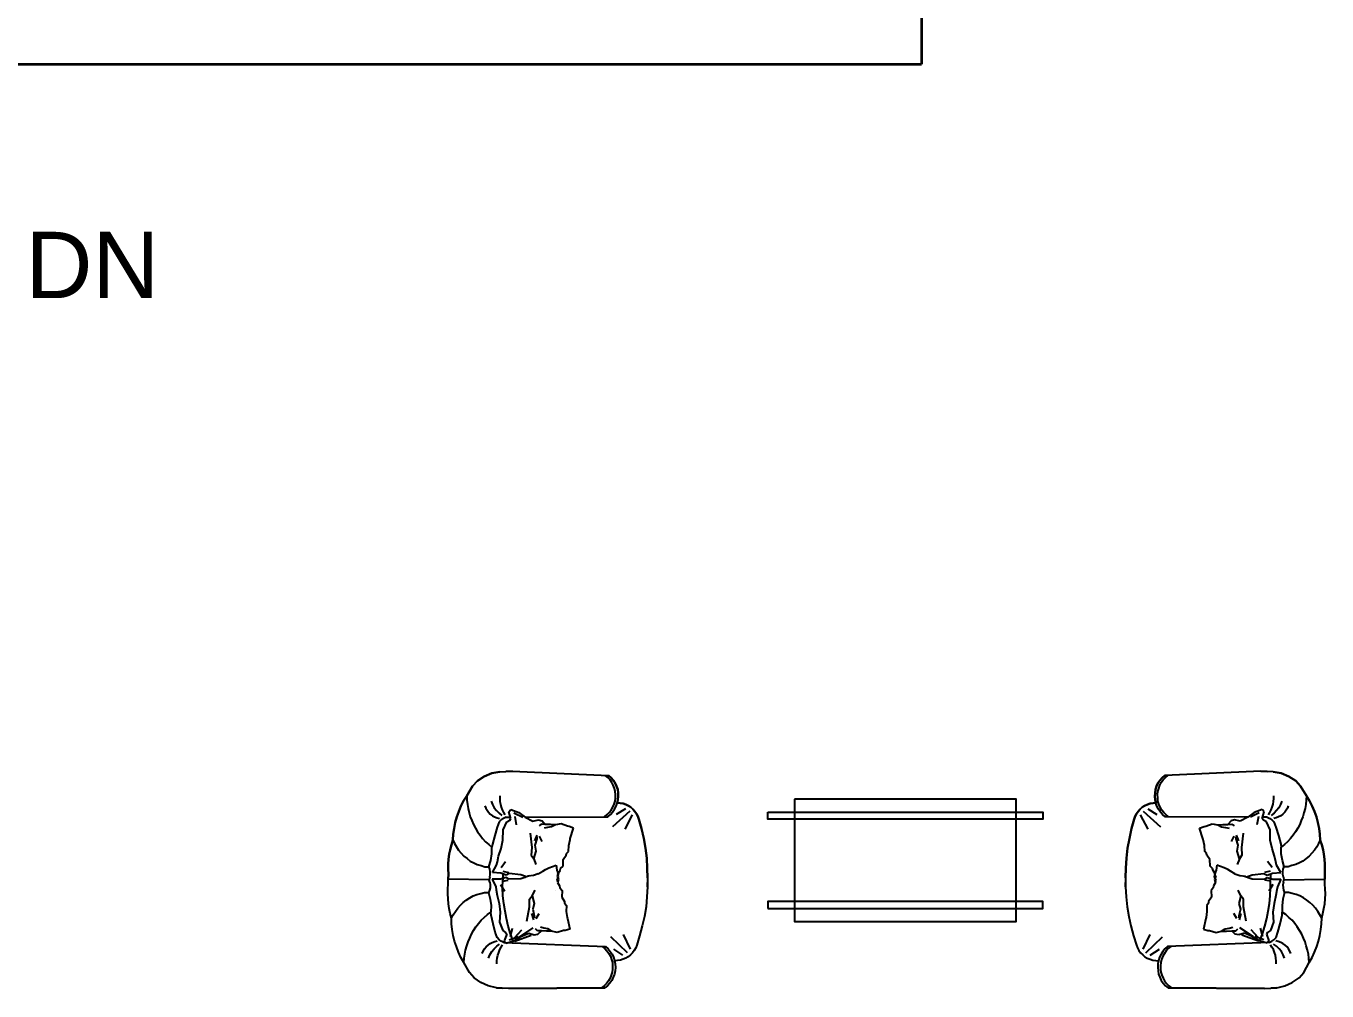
# Model space of a CAD drawing. Header units: inches. Extents: x 132383 to 134532, y 19213 to 20900.
# Drawn here: x 133306.3 to 133463.1, y 20045.9 to 20162.2 of the extents above; entities that cross this region are included whole.
import ezdxf

# ---------------------------------------------------------------- set-up
doc = ezdxf.new("R2010")
doc.units = ezdxf.units.IN
doc.header["$MEASUREMENT"] = 0
doc.layers.add('A-FURNITURE', color=35, linetype='Continuous')
doc.layers.add('A-Text', color=252, linetype='Continuous', lineweight=25)
doc.layers.add('A-Wall', color=13, linetype='Continuous', lineweight=35)
doc.styles.get("Standard").update_dxf_attribs({"font": 'arial.ttf', "height": 12})

# ---------------------------------------------------------------- blocks, each defined once
blk = doc.blocks.new('TABLE')
for points in [[(1.54, 3.2), (1.54, -29.95), (2.39, -29.95), (2.39, 3.2)], [(13.18, 3.2), (13.18, -29.95), (12.32, -29.95), (12.32, 3.2)], [(14.72, 0), (0, 0), (0, -26.73), (14.72, -26.73)]]:
    blk.add_lwpolyline(points, close=True)
blk = doc.blocks.new('1 seat')
for p, q in [((18.15, 15.69), (5.4, 15.34)), ((18.15, 15.69), (5.4, 15.34)), ((19.02, 15.66), (18.15, 15.69)), ((18.15, 15.69), (19.02, 15.66)), ((19.8, 15.6), (19.02, 15.66)), ((19.8, 15.6), (19.02, 15.66)), ((20.86, 15.38), (19.8, 15.6)), ((19.8, 15.6), (20.86, 15.38)), ((4.3, 13.93), (4.14, 13.49)), ((4.14, 13.49), (4.3, 13.93)), ((4.49, 14.34), (4.3, 13.93)), ((4.3, 13.93), (4.49, 14.34)), ((4.74, 14.71), (4.49, 14.34)), ((4.49, 14.34), (4.74, 14.71)), ((4.58, 13.65), (4.74, 14.06)), ((5.05, 15.06), (4.74, 14.71)), ((4.74, 14.71), (5.05, 15.06)), ((4.74, 14.06), (4.93, 14.43)), ((4.93, 14.43), (5.18, 14.77)), ((5.4, 15.34), (5.05, 15.06)), ((5.05, 15.06), (5.4, 15.34)), ((5.18, 14.77), (5.49, 15.09)), ((5.49, 15.09), (5.83, 15.34)), ((21.86, 14.94), (20.86, 15.38)), ((20.86, 15.38), (21.86, 14.94)), ((22.77, 14.34), (21.86, 14.94)), ((21.86, 14.94), (22.77, 14.34)), ((23.39, 13.62), (22.77, 14.34)), ((22.77, 14.34), (23.39, 13.62)), ((4.08, 13.06), (4.05, 12.62)), ((4.05, 12.62), (4.08, 13.06)), ((4.05, 12.62), (4.08, 12.15)), ((4.08, 12.15), (4.05, 12.62)), ((4.14, 13.49), (4.08, 13.06)), ((4.08, 13.06), (4.14, 13.49)), ((4.08, 12.15), (4.17, 11.74)), ((4.17, 11.71), (4.08, 12.15)), ((4.42, 12.84), (4.46, 13.24)), ((4.42, 12.4), (4.42, 12.84)), ((4.45, 11.96), (4.42, 12.4)), ((4.46, 13.24), (4.58, 13.65)), ((19.77, 12.41), (19.77, 12.04)), ((24.14, 12.31), (23.39, 13.62)), ((23.39, 13.62), (24.14, 12.31)), ((24.14, 12.31), (24.11, 11.75)), ((24.55, 11.65), (24.14, 12.31)), ((24.14, 12.31), (24.55, 11.65)), ((1.8, 10.65), (1.58, 10.34)), ((1.58, 10.34), (1.8, 10.65)), ((2.08, 10.93), (1.8, 10.65)), ((1.8, 10.65), (2.08, 10.93)), ((2.36, 11.18), (2.08, 10.93)), ((2.08, 10.93), (2.36, 11.18)), ((2.67, 11.37), (2.36, 11.18)), ((2.36, 11.18), (2.67, 11.37)), ((2.48, 10.65), (4.73, 8.56)), ((3.05, 11.53), (2.67, 11.37)), ((2.67, 11.37), (3.05, 11.53)), ((3.39, 11.65), (3.05, 11.53)), ((3.05, 11.53), (3.39, 11.65)), ((3.08, 10.96), (4.29, 10.18)), ((3.8, 11.71), (3.39, 11.65)), ((3.39, 11.65), (3.8, 11.71)), ((4.17, 11.74), (3.8, 11.71)), ((3.8, 11.71), (4.17, 11.74)), ((4.3, 11.28), (4.17, 11.71)), ((4.51, 10.87), (4.3, 11.28)), ((4.58, 11.56), (4.45, 11.96)), ((4.76, 10.49), (4.51, 10.87)), ((4.73, 11.15), (4.58, 11.56)), ((4.95, 10.77), (4.73, 11.15)), ((5.04, 10.18), (4.76, 10.49)), ((5.2, 10.43), (4.95, 10.77)), ((5.48, 10.15), (5.2, 10.43)), ((18.26, 10.63), (17.2, 10.23)), ((18.51, 10.32), (18.26, 10.63)), ((19.42, 10.54), (19.23, 10.19)), ((19.55, 10.91), (19.42, 10.54)), ((19.67, 11.29), (19.55, 10.91)), ((19.73, 11.66), (19.67, 11.29)), ((19.77, 12.04), (19.73, 11.66)), ((20.17, 10.44), (19.83, 10.1)), ((20.48, 10.82), (20.17, 10.44)), ((20.7, 11.25), (20.48, 10.82)), ((20.89, 11.69), (20.7, 11.25)), ((21.42, 10.47), (21.23, 10.19)), ((21.61, 10.75), (21.42, 10.47)), ((21.73, 11.06), (21.61, 10.75)), ((23.95, 10.66), (23.79, 10.09)), ((24.05, 11.19), (23.95, 10.66)), ((24.11, 11.75), (24.05, 11.19)), ((24.89, 10.94), (24.55, 11.65)), ((24.55, 11.65), (24.89, 10.94)), ((25.17, 10.22), (24.89, 10.94)), ((24.89, 10.94), (25.17, 10.22)), ((1.26, 9.62), (0.89, 8.37)), ((0.89, 8.37), (1.26, 9.62)), ((1.39, 10), (1.26, 9.62)), ((1.26, 9.62), (1.39, 10)), ((1.58, 10.34), (1.39, 10)), ((1.39, 10), (1.58, 10.34)), ((3.07, 8.25), (2.11, 10.18)), ((5.39, 9.87), (5.04, 10.18)), ((16.33, 9.63), (5.39, 9.87)), ((5.83, 9.87), (5.48, 10.15)), ((10.73, 8.52), (11.57, 8.83)), ((11.57, 8.83), (12.32, 8.7)), ((12.32, 8.7), (12.82, 8.42)), ((12.32, 8.7), (12.98, 8.7)), ((12.98, 8.7), (13.67, 8.7)), ((14.11, 9.17), (13.67, 8.7)), ((13.67, 8.7), (14.2, 8.73)), ((14.58, 9.29), (14.11, 9.17)), ((14.2, 8.73), (14.48, 8.51)), ((15.32, 9.1), (14.58, 9.29)), ((16.33, 9.63), (15.32, 9.1)), ((17.2, 10.23), (16.33, 9.63)), ((17.86, 10.16), (16.67, 9.63)), ((17.73, 9.69), (17.51, 8.6)), ((18.23, 9.41), (18.51, 10.32)), ((18.39, 9.19), (18.23, 9.41)), ((18.89, 9.57), (18.29, 9.6)), ((18.79, 8.97), (18.39, 9.19)), ((19.26, 7.88), (18.79, 8.97)), ((18.89, 9.57), (19.23, 9.41)), ((19.23, 10.19), (19.04, 9.88)), ((19.23, 9.41), (19.51, 9.22)), ((19.83, 10.1), (19.45, 9.82)), ((19.51, 9.22), (19.79, 8.94)), ((20.08, 9.47), (19.76, 9.38)), ((19.79, 8.94), (20.04, 8.25)), ((20.42, 9.6), (20.08, 9.47)), ((20.7, 9.75), (20.42, 9.6)), ((20.98, 9.97), (20.7, 9.75)), ((21.23, 10.19), (20.98, 9.97)), ((23.42, 9.06), (23.2, 8.53)), ((23.64, 9.56), (23.42, 9.06)), ((23.79, 10.09), (23.64, 9.56)), ((25.42, 9.5), (25.17, 10.22)), ((25.17, 10.22), (25.42, 9.5)), ((25.61, 8.75), (25.42, 9.5)), ((25.42, 9.5), (25.61, 8.75)), ((25.76, 7.97), (25.61, 8.75)), ((25.61, 8.75), (25.76, 7.97)), ((0.57, 7.06), (0.32, 5.78)), ((0.32, 5.78), (0.57, 7.06)), ((0.89, 8.37), (0.57, 7.06)), ((0.57, 7.06), (0.89, 8.37)), ((9.92, 8.3), (10.51, 8.49)), ((10.32, 6.89), (9.92, 8.3)), ((10.51, 8.49), (10.73, 8.52)), ((12.82, 8.42), (13.35, 8.33)), ((13.35, 8.33), (13.82, 8.23)), ((14.45, 7.14), (14.07, 6.42)), ((14.73, 6.79), (14.7, 7.04)), ((14.76, 7.29), (15.04, 6.51)), ((15.67, 7.54), (15.41, 5.64)), ((19.26, 6.54), (19.26, 7.88)), ((19.32, 7.66), (19.29, 7.66)), ((20.04, 8.25), (20.35, 7.13)), ((20.35, 7.13), (20.63, 5.97)), ((22.29, 7.13), (21.95, 6.69)), ((22.64, 7.56), (22.29, 7.13)), ((22.92, 8.06), (22.64, 7.56)), ((23.2, 8.53), (22.92, 8.06)), ((25.85, 7.22), (25.76, 7.97)), ((25.76, 7.97), (25.85, 7.22)), ((25.88, 6.46), (25.85, 7.22)), ((25.85, 7.22), (25.88, 6.43)), ((0.32, 5.78), (0.13, 4.47)), ((0.13, 4.47), (0.32, 5.78)), ((10.35, 6.77), (10.32, 6.89)), ((10.51, 5.99), (10.35, 6.77)), ((10.54, 5.17), (10.51, 5.99)), ((14.98, 5.92), (14.73, 6.79)), ((14.82, 5.14), (14.98, 5.92)), ((15.41, 5.64), (15.47, 4.6)), ((19.48, 5.41), (19.26, 6.54)), ((19.79, 4.38), (19.48, 5.41)), ((20.63, 5.97), (20.7, 5.57)), ((20.69, 4.69), (20.7, 5.57)), ((21.13, 5.91), (20.7, 5.57)), ((21.54, 6.28), (21.13, 5.91)), ((21.95, 6.69), (21.54, 6.28)), ((25.41, 5.53), (25.1, 5.09)), ((25.66, 6), (25.41, 5.53)), ((25.88, 6.47), (25.66, 6)), ((25.88, 6.47), (25.88, 6.46)), ((25.88, 6.43), (25.88, 6.47)), ((25.88, 6.47), (25.88, 6.43)), ((26.07, 5.81), (25.88, 6.43)), ((25.88, 6.43), (26.07, 5.81)), ((26.23, 5.15), (26.07, 5.81)), ((26.07, 5.81), (26.23, 5.15)), ((0.13, 4.47), (0.04, 3.16)), ((0.04, 3.16), (0.13, 4.47)), ((10.79, 4.89), (10.54, 5.17)), ((10.82, 4.67), (10.79, 4.89)), ((11.22, 4.11), (10.82, 4.67)), ((11.22, 4.11), (11.22, 4.11)), ((11.22, 3.2), (11.22, 4.11)), ((15.13, 4.14), (14.82, 5.14)), ((15.13, 4.14), (14.82, 3.36)), ((15.47, 4.6), (15.13, 4.14)), ((19.44, 2.88), (18.85, 3.72)), ((19.94, 3.63), (19.79, 4.38)), ((20.04, 3.22), (19.94, 3.63)), ((20.82, 3.82), (20.69, 4.69)), ((21.04, 2.94), (20.82, 3.82)), ((23.54, 3.69), (23.07, 3.44)), ((23.97, 4), (23.54, 3.69)), ((24.38, 4.31), (23.97, 4)), ((24.76, 4.69), (24.38, 4.31)), ((25.1, 5.09), (24.76, 4.69)), ((26.35, 4.53), (26.23, 5.15)), ((26.23, 5.15), (26.35, 4.53)), ((26.41, 3.87), (26.35, 4.53)), ((26.35, 4.53), (26.41, 3.87)), ((26.44, 3.21), (26.41, 3.87)), ((26.41, 3.87), (26.44, 3.21)), ((0.04, 3.16), (-0.03, 1.84)), ((-0.03, 1.84), (0.04, 3.16)), ((-0.03, 1.84), (-0.03, 1.25)), ((-0.03, 1.84), (-0.03, 1.25)), ((11.54, 2.89), (11.22, 3.2)), ((11.6, 2.64), (11.54, 2.89)), ((11.88, 2.17), (11.6, 2.64)), ((11.78, 1.8), (11.88, 2.17)), ((11.97, 1.36), (11.78, 1.8)), ((11.96, 1.87), (11.79, 1.43)), ((12.02, 2.66), (11.8, 2.09)), ((11.8, 2.09), (11.96, 1.87)), ((12.12, 3.32), (12.02, 2.66)), ((12.12, 3.32), (12.12, 3.32)), ((13.1, 2.95), (12.12, 3.32)), ((13.55, 2.72), (13.1, 2.95)), ((13.9, 2.52), (13.55, 2.72)), ((14.48, 2.16), (13.9, 2.52)), ((14.48, 2.16), (15.12, 1.91)), ((15.12, 1.91), (15.87, 1.81)), ((15.64, 1.84), (16.79, 1.45)), ((16.06, 1.7), (16.78, 1.98)), ((16.28, 1.76), (16.32, 1.85)), ((16.78, 1.98), (18.35, 2.13)), ((18.35, 2.13), (18.75, 1.91)), ((19.19, 2.44), (18.44, 2.26)), ((18.75, 1.91), (19.47, 2.16)), ((19.19, 2.07), (19.19, 1.26)), ((19.47, 2.16), (20.57, 2.22)), ((20.57, 2.22), (20.04, 3.22)), ((20.85, 2.32), (20.91, 2.66)), ((20.85, 1.94), (20.85, 2.32)), ((20.91, 1.6), (20.85, 1.94)), ((20.91, 2.66), (21.04, 3)), ((21.04, 3), (21.04, 2.94)), ((21.57, 2.97), (21.04, 2.94)), ((22.07, 3.1), (21.57, 2.97)), ((22.6, 3.25), (22.07, 3.1)), ((23.07, 3.44), (22.6, 3.25)), ((26.41, 1.9), (26.44, 2.56)), ((26.44, 2.56), (26.41, 1.9)), ((26.41, 1.25), (26.41, 1.9)), ((26.41, 1.9), (26.41, 1.25)), ((26.44, 2.56), (26.44, 3.21)), ((26.44, 3.21), (26.44, 2.56)), ((-0.03, 1.25), (-0.03, 0.66)), ((-0.03, 0.66), (-0.03, 1.25)), ((-0.03, 0.66), (0.03, -0.66)), ((-0.03, 0.66), (0.03, -0.66)), ((11.59, 0.33), (11.29, 0)), ((11.29, 0), (11.32, -0.91)), ((11.64, 0.58), (11.59, 0.33)), ((11.9, 1.06), (11.64, 0.58)), ((11.79, 1.43), (11.9, 1.06)), ((11.81, 1.14), (11.97, 1.36)), ((16.29, 1.64), (16.32, 1.55)), ((16.79, 1.45), (18.36, 1.35)), ((18.36, 1.35), (18.76, 1.59)), ((19.22, 1.08), (18.46, 1.23)), ((18.76, 1.59), (19.49, 1.37)), ((19.49, 0.65), (18.93, -0.22)), ((19.12, -0.84), (19.19, 0.22)), ((19.19, 0.22), (19.19, 1.26)), ((19.49, 1.37), (20.58, 1.35)), ((20.09, 0.33), (20.02, -0.08)), ((20.58, 1.35), (20.09, 0.33)), ((20.91, 0.91), (20.84, 0.57)), ((20.84, 0.57), (20.84, 0.19)), ((20.84, 0.19), (20.91, -0.15)), ((20.91, 1.6), (20.97, 1.25)), ((20.91, 0.91), (20.97, 1.25)), ((20.97, 1.25), (26.41, 1.25)), ((26.41, 0.59), (26.41, 1.25)), ((26.41, 0.59), (26.41, 1.25)), ((26.44, -0.07), (26.41, 0.59)), ((26.44, -0.07), (26.41, 0.59)), ((0.03, -0.66), (0.12, -1.97)), ((0.03, -0.66), (0.12, -1.97)), ((10.92, -1.7), (10.68, -2)), ((10.94, -1.48), (10.92, -1.7)), ((11.32, -0.91), (10.94, -1.48)), ((11.32, -0.91), (11.32, -0.91)), ((12.19, -0.08), (12.19, -0.08)), ((15.23, -0.78), (14.88, -0.01)), ((15.23, -0.78), (14.96, -1.79)), ((15.59, -1.23), (15.23, -0.78)), ((15.57, -2.26), (15.59, -1.23)), ((19, -1.87), (19.12, -0.84)), ((19.89, -0.84), (19.62, -1.88)), ((20.02, -0.08), (19.89, -0.84)), ((20.81, -1.31), (20.68, -2.18)), ((21.03, -0.43), (20.81, -1.31)), ((20.91, -0.15), (21.03, -0.5)), ((21.01, -0.43), (21.03, -0.43)), ((21.02, -0.47), (21.01, -0.43)), ((21.03, -0.43), (21.02, -0.47)), ((21.56, -0.47), (21.03, -0.43)), ((21.03, -0.5), (21.03, -0.43)), ((22.06, -0.59), (21.56, -0.47)), ((22.59, -0.75), (22.06, -0.59)), ((23.06, -0.94), (22.59, -0.75)), ((23.53, -1.19), (23.06, -0.94)), ((23.97, -1.5), (23.53, -1.19)), ((24.37, -1.81), (23.97, -1.5)), ((26.34, -2.04), (26.4, -1.38)), ((26.34, -2.04), (26.4, -1.38)), ((26.4, -1.38), (26.44, -0.72)), ((26.4, -1.38), (26.44, -0.72)), ((26.44, -0.72), (26.44, -0.07)), ((26.44, -0.72), (26.44, -0.07)), ((0.12, -1.97), (0.31, -3.28)), ((0.12, -1.97), (0.31, -3.28)), ((0.31, -3.28), (0.59, -4.53)), ((0.31, -3.28), (0.59, -4.53)), ((10.68, -2.81), (10.56, -3.6)), ((10.68, -2), (10.68, -2.81)), ((14.66, -3.8), (14.26, -3.1)), ((14.93, -3.45), (14.91, -3.7)), ((15.14, -2.56), (14.93, -3.45)), ((14.96, -1.79), (15.14, -2.56)), ((14.98, -3.95), (15.23, -3.15)), ((15.9, -4.16), (15.57, -2.26)), ((18.62, -3.87), (18.81, -2.9)), ((18.81, -2.9), (19, -1.87)), ((19.62, -1.88), (19.45, -3.01)), ((19.45, -3.01), (19.5, -4.35)), ((20.37, -4.59), (20.65, -3.43)), ((20.65, -3.43), (20.68, -3.06)), ((20.68, -2.18), (20.68, -3.06)), ((21.15, -3.37), (20.68, -3.06)), ((21.56, -3.75), (21.15, -3.37)), ((24.75, -2.19), (24.37, -1.81)), ((25.09, -2.6), (24.75, -2.19)), ((25.4, -3.03), (25.09, -2.6)), ((25.68, -3.47), (25.4, -3.03)), ((25.9, -3.91), (26.06, -3.32)), ((25.9, -3.91), (26.06, -3.32)), ((26.06, -3.32), (26.22, -2.66)), ((26.06, -3.32), (26.22, -2.66)), ((26.22, -2.66), (26.34, -2.04)), ((26.22, -2.66), (26.34, -2.04)), ((0.59, -4.53), (0.9, -5.84)), ((0.59, -4.53), (0.9, -5.84)), ((10.53, -3.72), (10.18, -5.14)), ((10.18, -5.14), (10.78, -5.31)), ((10.56, -3.6), (10.53, -3.72)), ((12.6, -5.45), (13.09, -5.15)), ((13.09, -5.15), (13.62, -5.03)), ((13.62, -5.03), (14.08, -4.92)), ((14.48, -5.4), (14.75, -5.17)), ((16.8, -6.24), (15.02, -5.05)), ((18.05, -6.23), (17.78, -5.14)), ((18.02, -5.87), (18.34, -4.87)), ((18.34, -4.87), (18.62, -3.87)), ((19.5, -4.35), (19.08, -5.47)), ((19.56, -4.13), (19.53, -4.13)), ((20.05, -5.71), (20.37, -4.59)), ((21.96, -4.15), (21.56, -3.75)), ((22.31, -4.59), (21.96, -4.15)), ((22.65, -5.03), (22.31, -4.59)), ((22.93, -5.53), (22.65, -5.03)), ((25.9, -3.94), (25.68, -3.47)), ((25.77, -5.44), (25.87, -4.69)), ((25.77, -5.44), (25.87, -4.69)), ((25.87, -4.69), (25.9, -3.91)), ((25.87, -4.69), (25.9, -3.94)), ((25.9, -3.94), (25.9, -3.91)), ((25.9, -3.94), (25.9, -3.91)), ((25.9, -3.94), (25.9, -3.94)), ((0.9, -5.84), (1.27, -7.1)), ((0.9, -5.84), (1.27, -7.1)), ((3.09, -5.72), (2.11, -7.66)), ((2.49, -8.13), (4.74, -6.04)), ((10.78, -5.31), (11, -5.33)), ((11, -5.33), (11.86, -5.61)), ((11.86, -5.61), (12.6, -5.45)), ((12.6, -5.45), (13.26, -5.42)), ((13.26, -5.42), (13.95, -5.4)), ((14.4, -5.85), (13.95, -5.4)), ((13.95, -5.4), (14.48, -5.4)), ((14.88, -5.95), (14.4, -5.85)), ((15.62, -5.73), (14.88, -5.95)), ((17.46, -6.84), (15.27, -6.02)), ((16.64, -6.22), (15.62, -5.73)), ((17.49, -6.4), (16.52, -5.33)), ((17.54, -6.78), (16.64, -6.22)), ((18.19, -6.69), (16.98, -6.21)), ((18.62, -7.14), (17.54, -6.78)), ((17.65, -6.84), (18.02, -5.87)), ((18.68, -5.7), (18.54, -5.93)), ((18.54, -5.93), (18.85, -6.82)), ((18.85, -6.82), (18.62, -7.14)), ((19.08, -5.47), (18.68, -5.7)), ((18.9, -7.03), (19.24, -6.87)), ((19.24, -6.87), (19.52, -6.68)), ((19.52, -6.68), (19.8, -6.4)), ((20.08, -6.93), (19.77, -6.84)), ((19.8, -6.4), (20.05, -5.71)), ((23.21, -6), (22.93, -5.53)), ((23.43, -6.53), (23.21, -6)), ((23.65, -7.03), (23.43, -6.53)), ((25.43, -6.97), (25.62, -6.22)), ((25.43, -6.97), (25.62, -6.22)), ((25.62, -6.22), (25.77, -5.44)), ((25.62, -6.22), (25.77, -5.44)), ((1.27, -7.1), (1.4, -7.47)), ((1.27, -7.1), (1.4, -7.47)), ((1.4, -7.47), (1.58, -7.81)), ((1.4, -7.47), (1.58, -7.81)), ((1.58, -7.81), (1.8, -8.13)), ((1.58, -7.81), (1.8, -8.13)), ((1.8, -8.13), (2.08, -8.41)), ((1.8, -8.13), (2.08, -8.41)), ((2.08, -8.41), (2.36, -8.66)), ((2.08, -8.41), (2.36, -8.66)), ((3.08, -8.44), (4.3, -7.66)), ((4.52, -8.35), (4.3, -8.76)), ((4.77, -7.98), (4.52, -8.35)), ((4.96, -8.26), (4.74, -8.63)), ((5.05, -7.66), (4.77, -7.98)), ((5.21, -7.91), (4.96, -8.26)), ((5.4, -7.35), (5.05, -7.66)), ((5.49, -7.63), (5.21, -7.91)), ((18.9, -7.03), (5.4, -7.35)), ((5.83, -7.35), (5.49, -7.63)), ((19.24, -7.65), (19.05, -7.34)), ((19.43, -7.99), (19.24, -7.65)), ((19.55, -8.37), (19.43, -7.99)), ((19.83, -7.56), (19.46, -7.28)), ((19.68, -8.75), (19.55, -8.37)), ((20.18, -7.9), (19.83, -7.56)), ((20.43, -7.06), (20.08, -6.93)), ((20.49, -8.28), (20.18, -7.9)), ((20.71, -7.22), (20.43, -7.06)), ((20.71, -8.72), (20.49, -8.28)), ((20.99, -7.43), (20.71, -7.22)), ((21.24, -7.65), (20.99, -7.43)), ((21.43, -7.94), (21.24, -7.65)), ((21.61, -8.22), (21.43, -7.94)), ((21.74, -8.53), (21.61, -8.22)), ((23.8, -7.56), (23.65, -7.03)), ((23.96, -8.13), (23.8, -7.56)), ((24.05, -8.66), (23.96, -8.13)), ((24.55, -9.13), (24.89, -8.41)), ((24.55, -9.13), (24.89, -8.41)), ((24.89, -8.41), (25.18, -7.69)), ((24.89, -8.41), (25.18, -7.69)), ((25.18, -7.69), (25.43, -6.97)), ((25.18, -7.69), (25.43, -6.97)), ((2.36, -8.66), (2.68, -8.85)), ((2.36, -8.66), (2.68, -8.85)), ((2.68, -8.85), (3.05, -9)), ((2.68, -8.85), (3.05, -9)), ((3.05, -9), (3.39, -9.13)), ((3.05, -9), (3.39, -9.13)), ((3.39, -9.13), (3.8, -9.19)), ((3.39, -9.13), (3.8, -9.19)), ((3.8, -9.19), (4.17, -9.22)), ((3.8, -9.19), (4.18, -9.22)), ((4.08, -9.63), (4.05, -10.1)), ((4.08, -9.63), (4.05, -10.1)), ((4.05, -10.1), (4.08, -10.54)), ((4.05, -10.1), (4.08, -10.54)), ((4.18, -9.19), (4.08, -9.63)), ((4.17, -9.22), (4.08, -9.63)), ((4.3, -8.76), (4.18, -9.19)), ((4.46, -9.44), (4.42, -9.88)), ((4.42, -9.88), (4.42, -10.32)), ((4.42, -10.32), (4.45, -10.72)), ((4.58, -9.04), (4.46, -9.44)), ((4.74, -8.63), (4.58, -9.04)), ((19.74, -9.12), (19.68, -8.75)), ((19.77, -9.5), (19.74, -9.12)), ((19.77, -9.87), (19.77, -9.5)), ((20.89, -9.15), (20.71, -8.72)), ((23.39, -11.09), (24.14, -9.78)), ((23.39, -11.09), (24.14, -9.78)), ((24.11, -9.22), (24.05, -8.66)), ((24.14, -9.78), (24.11, -9.22)), ((24.14, -9.78), (24.55, -9.13)), ((24.14, -9.78), (24.55, -9.13)), ((4.08, -10.54), (4.14, -10.97)), ((4.08, -10.54), (4.14, -10.97)), ((4.14, -10.97), (4.3, -11.41)), ((4.14, -10.97), (4.3, -11.41)), ((4.3, -11.41), (4.48, -11.82)), ((4.3, -11.41), (4.48, -11.82)), ((4.45, -10.72), (4.58, -11.13)), ((4.48, -11.82), (4.73, -12.19)), ((4.48, -11.82), (4.73, -12.19)), ((4.58, -11.13), (4.73, -11.54)), ((4.73, -11.54), (4.92, -11.91)), ((4.92, -11.91), (5.17, -12.26)), ((21.86, -12.4), (22.77, -11.81)), ((21.86, -12.4), (22.77, -11.81)), ((22.77, -11.81), (23.39, -11.09)), ((22.77, -11.81), (23.39, -11.09)), ((4.73, -12.19), (5.05, -12.54)), ((4.73, -12.19), (5.05, -12.54)), ((5.05, -12.54), (5.39, -12.82)), ((5.05, -12.54), (5.39, -12.82)), ((5.17, -12.26), (5.48, -12.57)), ((5.39, -12.82), (18.14, -13.15)), ((18.14, -13.15), (5.39, -12.82)), ((5.48, -12.57), (5.83, -12.82)), ((18.14, -13.15), (19.01, -13.12)), ((18.14, -13.15), (19.01, -13.12)), ((19.01, -13.12), (19.79, -13.06)), ((19.79, -13.06), (19.01, -13.12)), ((19.79, -13.06), (20.86, -12.84)), ((19.79, -13.06), (20.86, -12.84)), ((20.86, -12.84), (21.86, -12.4)), ((20.86, -12.84), (21.86, -12.4))]:
    blk.add_line(p, q)

msp = doc.modelspace()

# ---------------------------------------------------------------- linework, layer by layer
at = {"layer": 'A-Wall'}
for p in [(133414.28, 20242.59), (133175.28, 20157.59)]:
    msp.add_line(p, (133414.28, 20157.59), dxfattribs=at)

# ---------------------------------------------------------------- block references
at = {"layer": 'A-FURNITURE', "yscale": 0.9085757955908776, "zscale": 0.9085757961783542}
for p, xscale, rotation in [((133381.21, 20057.84), -0.9085757961295016, 359.0288114304371), ((133438.91, 20057.84), 0.9085757961295016, 0.9711885695628846)]:
    msp.add_blockref('1 seat', p, dxfattribs=dict(at, xscale=xscale, rotation=rotation))
at = {"layer": 'A-FURNITURE', "rotation": 89.99999999999999}
msp.add_blockref('TABLE', (133398.96, 20054.28), dxfattribs=at)

# ---------------------------------------------------------------- texts
at = {"layer": 'A-Text', "insert": (133306.28, 20129.39), "char_height": 8, "attachment_point": 7}
msp.add_mtext_dynamic_manual_height_columns('{\\W0.121845; }DN', width=15.1196, gutter_width=25, heights=[0], dxfattribs=at)

doc.saveas('drawing.dxf')
